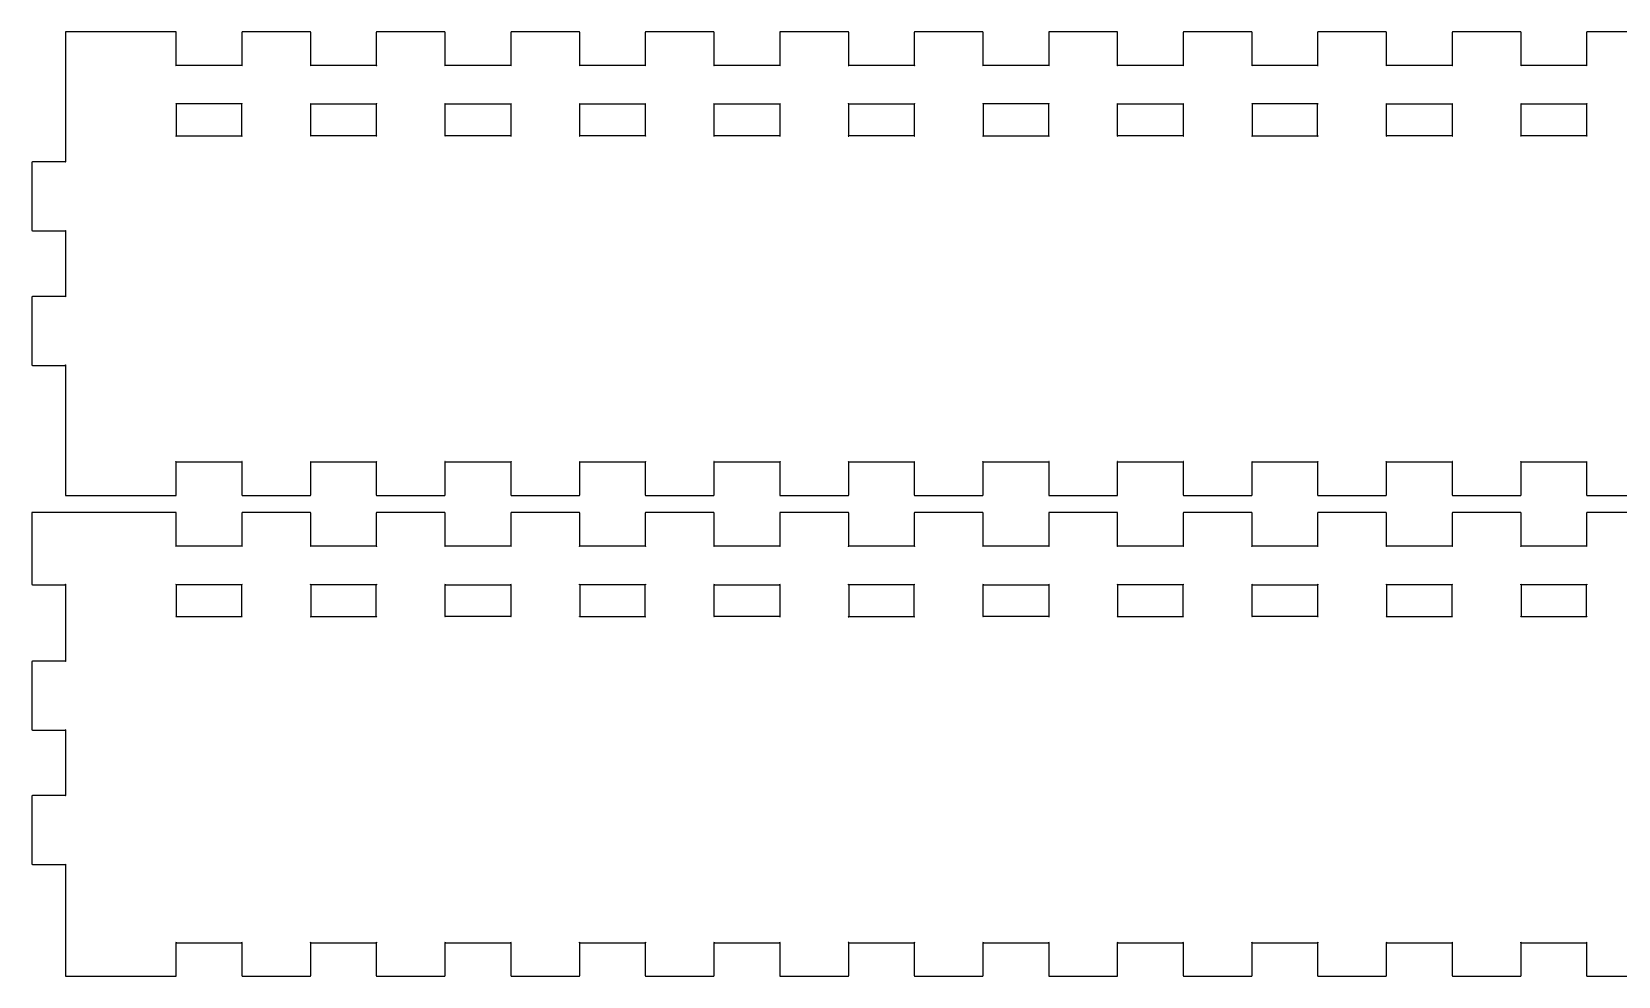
# Model space of a CAD drawing. Header units: millimetres. Extents: x 101 to 473, y 3675 to 4072.
# Drawn here: x 100.7 to 289.5, y 3674.8 to 3787.2 of the extents above; entities that cross this region are included whole.
import ezdxf

# ---------------------------------------------------------------- set-up
doc = ezdxf.new("R2010")
doc.units = ezdxf.units.MM
doc.layers.get('0').update_dxf_attribs({"linetype": 'CONTINUOUS'})

msp = doc.modelspace()

# ---------------------------------------------------------------- linework, layer by layer
for points in [[(293.8363, 3787.209), (285.8353, 3787.209), (285.8173, 3787.209), (285.7653, 3787.18), (285.7363, 3787.127), (285.7363, 3787.109), (285.7363, 3783.209), (285.7363, 3783.199), (285.7493, 3783.167), (285.7733, 3783.172), (285.7773, 3783.195), (285.7453, 3783.209), (285.7363, 3783.209), (277.9353, 3783.209), (277.9233, 3783.209), (277.8923, 3783.195), (277.8973, 3783.172), (277.9203, 3783.167), (277.9353, 3783.199), (277.9353, 3783.209), (277.9353, 3787.109), (277.9353, 3787.127), (277.9063, 3787.18), (277.8523, 3787.209), (277.8353, 3787.209), (269.8353, 3787.209), (269.8173, 3787.209), (269.7643, 3787.18), (269.7353, 3787.127), (269.7353, 3787.109), (269.7353, 3783.209), (269.7453, 3783.209), (269.7773, 3783.195), (269.7733, 3783.172), (269.7493, 3783.167), (269.7353, 3783.199), (269.7353, 3783.209), (261.9343, 3783.209), (261.9233, 3783.209), (261.8913, 3783.195), (261.8973, 3783.172), (261.9193, 3783.167), (261.9343, 3783.199), (261.9343, 3783.209), (261.9343, 3787.109), (261.9343, 3787.127), (261.9053, 3787.18), (261.8523, 3787.209), (261.8353, 3787.209), (253.8353, 3787.209), (253.8173, 3787.209), (253.7643, 3787.18), (253.7353, 3787.127), (253.7353, 3787.109), (253.7353, 3783.209), (245.9353, 3783.209), (245.9243, 3783.209), (245.8923, 3783.195), (245.8973, 3783.172), (245.9203, 3783.167), (245.9353, 3783.199), (245.9353, 3783.209), (245.9353, 3787.109), (245.9353, 3787.127), (245.9053, 3787.18), (245.8513, 3787.209), (245.8343, 3787.209), (237.8353, 3787.209), (237.8173, 3787.209), (237.7633, 3787.18), (237.7343, 3787.127), (237.7343, 3787.109), (237.7343, 3783.209), (229.9353, 3783.209), (229.9353, 3783.199), (229.9203, 3783.167), (229.8983, 3783.172), (229.8923, 3783.195), (229.9243, 3783.209), (229.9353, 3783.209), (229.9353, 3787.109), (229.9353, 3787.127), (229.9063, 3787.18), (229.8523, 3787.209), (229.8363, 3787.209), (221.8353, 3787.209), (221.8173, 3787.209), (221.7643, 3787.18), (221.7353, 3787.127), (221.7353, 3787.109), (221.7353, 3783.209), (221.7353, 3783.199), (221.7493, 3783.167), (221.7733, 3783.172), (221.7773, 3783.195), (221.7453, 3783.209), (221.7353, 3783.209), (213.9353, 3783.209), (213.9233, 3783.209), (213.8913, 3783.195), (213.8973, 3783.172), (213.9193, 3783.167), (213.9353, 3783.199), (213.9353, 3783.209), (213.9353, 3787.109), (213.9353, 3787.127), (213.9063, 3787.18), (213.8523, 3787.209), (213.8353, 3787.209), (205.8363, 3787.209), (205.8183, 3787.209), (205.7643, 3787.18), (205.7353, 3787.127), (205.7353, 3787.109), (205.7353, 3783.209), (205.7453, 3783.209), (205.7773, 3783.195), (205.7723, 3783.172), (205.7493, 3783.167), (205.7353, 3783.199), (205.7353, 3783.209), (197.9353, 3783.209), (197.9243, 3783.209), (197.8933, 3783.195), (197.8973, 3783.172), (197.9203, 3783.167), (197.9353, 3783.199), (197.9353, 3783.209), (197.9353, 3787.109), (197.9353, 3787.127), (197.9053, 3787.18), (197.8513, 3787.209), (197.8353, 3787.209), (189.8355, 3787.209), (189.8175, 3787.209), (189.7639, 3787.18), (189.735, 3787.127), (189.735, 3787.109), (189.735, 3783.209), (181.9354, 3783.209), (181.9354, 3783.199), (181.9202, 3783.167), (181.8966, 3783.172), (181.8924, 3783.195), (181.9241, 3783.209), (181.9354, 3783.209), (181.9354, 3787.109), (181.9354, 3787.127), (181.9051, 3787.18), (181.8511, 3787.209), (181.8345, 3787.209), (173.8353, 3787.209), (173.8173, 3787.209), (173.7647, 3787.18), (173.7358, 3787.127), (173.7358, 3787.109), (173.7358, 3783.209), (165.9348, 3783.209), (165.9348, 3787.109), (165.9348, 3787.127), (165.9059, 3787.18), (165.8523, 3787.209), (165.8357, 3787.209), (157.8347, 3787.209), (157.8167, 3787.209), (157.7645, 3787.18), (157.7356, 3787.127), (157.7356, 3787.109), (157.7356, 3783.209), (157.7356, 3783.199), (157.7493, 3783.167), (157.7726, 3783.172), (157.7768, 3783.195), (157.7451, 3783.209), (157.7356, 3783.209), (149.936, 3783.209), (149.936, 3787.109), (149.936, 3787.127), (149.9057, 3787.18), (149.8517, 3787.209), (149.8351, 3787.209), (141.8359, 3787.209), (141.8179, 3787.209), (141.7639, 3787.18), (141.735, 3787.127), (141.735, 3787.109), (141.735, 3783.209), (141.7448, 3783.209), (141.7766, 3783.195), (141.7724, 3783.172), (141.7487, 3783.167), (141.735, 3783.199), (141.735, 3783.209), (133.9354, 3783.209), (133.9354, 3787.109), (133.9354, 3787.127), (133.9051, 3787.18), (133.8514, 3787.209), (133.8349, 3787.209), (125.8353, 3787.209), (125.8174, 3787.209), (125.765, 3787.18), (125.7361, 3787.127), (125.7361, 3787.109), (125.7361, 3783.209), (117.935, 3783.209), (117.935, 3787.109), (117.935, 3787.127), (117.9061, 3787.18), (117.8523, 3787.209), (117.8358, 3787.209), (104.8354, 3787.209), (104.8175, 3787.209), (104.7637, 3787.18), (104.7348, 3787.127), (104.7348, 3787.109), (104.7348, 3783.109), (104.7348, 3771.709), (104.7444, 3771.709), (104.7761, 3771.695), (104.772, 3771.672), (104.7486, 3771.668), (104.7348, 3771.699), (104.7348, 3771.709), (100.8349, 3771.709), (100.817, 3771.709), (100.7647, 3771.68), (100.7357, 3771.626), (100.7357, 3771.608), (100.7357, 3763.609), (100.7357, 3763.5924), (100.7647, 3763.5384), (100.817, 3763.5095), (100.8349, 3763.5095), (104.7348, 3763.5095), (104.7348, 3763.5208), (104.7486, 3763.5522), (104.772, 3763.5469), (104.7761, 3763.5247), (104.7444, 3763.5095), (104.7348, 3763.5095), (104.7348, 3755.7085), (104.7348, 3755.699), (104.7486, 3755.6673), (104.772, 3755.6715), (104.7761, 3755.6948), (104.7444, 3755.7085), (104.7348, 3755.7085), (100.8349, 3755.7085), (100.817, 3755.7085), (100.7647, 3755.6796), (100.7357, 3755.6274), (100.7357, 3755.6094), (100.7357, 3747.6084), (100.7357, 3747.5918), (100.7647, 3747.5382), (100.817, 3747.5093), (100.8349, 3747.5093), (104.7348, 3747.5093), (104.7444, 3747.5093), (104.7761, 3747.5245), (104.772, 3747.5463), (104.7486, 3747.552), (104.7348, 3747.5202), (104.7348, 3747.5093), (104.7348, 3736.1086), (104.7348, 3732.1095), (104.7348, 3732.0932), (104.7637, 3732.0393), (104.8175, 3732.0089), (104.8354, 3732.0089), (117.8358, 3732.0089), (117.8523, 3732.0089), (117.9061, 3732.0393), (117.935, 3732.0932), (117.935, 3732.1095), (117.935, 3736.0094), (117.924, 3736.0094), (117.8923, 3736.0246), (117.8978, 3736.0468), (117.9199, 3736.0521), (117.935, 3736.0204), (117.935, 3736.0094), (125.7361, 3736.0094), (125.7361, 3732.1095), (125.7361, 3732.0932), (125.765, 3732.0393), (125.8174, 3732.0089), (125.8353, 3732.0089), (133.8349, 3732.0089), (133.8514, 3732.0089), (133.9051, 3732.0393), (133.9354, 3732.0932), (133.9354, 3732.1095), (133.9354, 3736.0094), (141.735, 3736.0094), (141.735, 3732.1095), (141.735, 3732.0932), (141.7639, 3732.0393), (141.8179, 3732.0089), (141.8359, 3732.0089), (149.8351, 3732.0089), (149.8517, 3732.0089), (149.9057, 3732.0393), (149.936, 3732.0932), (149.936, 3732.1095), (149.936, 3736.0094), (157.7356, 3736.0094), (157.7356, 3736.0204), (157.7493, 3736.0521), (157.7726, 3736.0468), (157.7768, 3736.0246), (157.7451, 3736.0094), (157.7356, 3736.0094), (157.7356, 3732.1095), (157.7356, 3732.0932), (157.7645, 3732.0393), (157.8167, 3732.0089), (157.8347, 3732.0089), (165.8357, 3732.0089), (165.8523, 3732.0089), (165.9059, 3732.0393), (165.9348, 3732.0932), (165.9348, 3732.1095), (165.9348, 3736.0094), (165.9348, 3736.0204), (165.9197, 3736.0521), (165.8978, 3736.0468), (165.8921, 3736.0246), (165.9239, 3736.0094), (165.9348, 3736.0094), (173.7358, 3736.0094), (173.7358, 3736.0204), (173.7496, 3736.0521), (173.7732, 3736.0468), (173.7774, 3736.0246), (173.7457, 3736.0094), (173.7358, 3736.0094), (173.7358, 3732.1095), (173.7358, 3732.0932), (173.7647, 3732.0393), (173.8173, 3732.0089), (173.8353, 3732.0089), (181.8345, 3732.0089), (181.8511, 3732.0089), (181.9051, 3732.0393), (181.9354, 3732.0932), (181.9354, 3732.1095), (181.9354, 3736.0094), (189.735, 3736.0094), (189.735, 3736.0204), (189.7487, 3736.0521), (189.772, 3736.0468), (189.7763, 3736.0246), (189.7445, 3736.0094), (189.735, 3736.0094), (189.735, 3732.1095), (189.735, 3732.0932), (189.7639, 3732.0393), (189.8175, 3732.0089), (189.8355, 3732.0089), (197.8353, 3732.0089), (197.8513, 3732.0089), (197.9053, 3732.0393), (197.9353, 3732.0932), (197.9353, 3732.1095), (197.9353, 3736.0094), (197.9353, 3736.0204), (197.9203, 3736.0521), (197.8973, 3736.0468), (197.8933, 3736.0246), (197.9243, 3736.0094), (197.9353, 3736.0094), (205.7353, 3736.0094), (205.7353, 3732.1095), (205.7353, 3732.0932), (205.7643, 3732.0393), (205.8183, 3732.0089), (205.8363, 3732.0089), (213.8353, 3732.0089), (213.8523, 3732.0089), (213.9063, 3732.0393), (213.9353, 3732.0932), (213.9353, 3732.1095), (213.9353, 3736.0094), (213.9233, 3736.0094), (213.8913, 3736.0246), (213.8973, 3736.0468), (213.9193, 3736.0521), (213.9353, 3736.0204), (213.9353, 3736.0094), (221.7353, 3736.0094), (221.7353, 3732.1095), (221.7353, 3732.0932), (221.7643, 3732.0393), (221.8173, 3732.0089), (221.8353, 3732.0089), (229.8363, 3732.0089), (229.8523, 3732.0089), (229.9063, 3732.0393), (229.9353, 3732.0932), (229.9353, 3732.1095), (229.9353, 3736.0094), (237.7343, 3736.0094), (237.7343, 3732.1095), (237.7343, 3732.0932), (237.7633, 3732.0393), (237.8173, 3732.0089), (237.8353, 3732.0089), (245.8343, 3732.0089), (245.8513, 3732.0089), (245.9053, 3732.0393), (245.9353, 3732.0932), (245.9353, 3732.1095), (245.9353, 3736.0094), (253.7353, 3736.0094), (253.7353, 3736.0204), (253.7493, 3736.0521), (253.7723, 3736.0468), (253.7763, 3736.0246), (253.7443, 3736.0094), (253.7353, 3736.0094), (253.7353, 3732.1095), (253.7353, 3732.0932), (253.7643, 3732.0393), (253.8173, 3732.0089), (253.8353, 3732.0089), (261.8353, 3732.0089), (261.8523, 3732.0089), (261.9053, 3732.0393), (261.9343, 3732.0932), (261.9343, 3732.1095), (261.9343, 3736.0094), (261.9233, 3736.0094), (261.8913, 3736.0246), (261.8973, 3736.0468), (261.9193, 3736.0521), (261.9343, 3736.0204), (261.9343, 3736.0094), (269.7353, 3736.0094), (269.7353, 3732.1095), (269.7353, 3732.0932), (269.7643, 3732.0393), (269.8173, 3732.0089), (269.8353, 3732.0089), (277.8353, 3732.0089), (277.8523, 3732.0089), (277.9063, 3732.0393), (277.9353, 3732.0932), (277.9353, 3732.1095), (277.9353, 3736.0094), (277.9233, 3736.0094), (277.8923, 3736.0246), (277.8973, 3736.0468), (277.9203, 3736.0521), (277.9353, 3736.0204), (277.9353, 3736.0094), (285.7363, 3736.0094), (285.7363, 3732.1095), (285.7363, 3732.0932), (285.7653, 3732.0393), (285.8173, 3732.0089), (285.8353, 3732.0089), (293.8363, 3732.0089)], [(293.8363, 3730.0094), (285.8353, 3730.0094), (285.8173, 3730.0094), (285.7653, 3729.9805), (285.7363, 3729.9268), (285.7363, 3729.9088), (285.7363, 3726.0089), (285.7363, 3725.9994), (285.7493, 3725.9676), (285.7733, 3725.9718), (285.7773, 3725.9951), (285.7453, 3726.0089), (285.7363, 3726.0089), (277.9353, 3726.0089), (277.9353, 3725.9994), (277.9203, 3725.9676), (277.8973, 3725.9718), (277.8923, 3725.9951), (277.9233, 3726.0089), (277.9353, 3726.0089), (277.9353, 3729.9088), (277.9353, 3729.9268), (277.9063, 3729.9805), (277.8523, 3730.0094), (277.8353, 3730.0094), (269.8353, 3730.0094), (269.8173, 3730.0094), (269.7643, 3729.9805), (269.7353, 3729.9268), (269.7353, 3729.9088), (269.7353, 3726.0089), (261.9343, 3726.0089), (261.9343, 3729.9088), (261.9343, 3729.9268), (261.9053, 3729.9805), (261.8523, 3730.0094), (261.8353, 3730.0094), (253.8353, 3730.0094), (253.8173, 3730.0094), (253.7643, 3729.9805), (253.7353, 3729.9268), (253.7353, 3729.9088), (253.7353, 3726.0089), (253.7353, 3725.9994), (253.7493, 3725.9676), (253.7723, 3725.9718), (253.7763, 3725.9951), (253.7443, 3726.0089), (253.7353, 3726.0089), (245.9353, 3726.0089), (245.9353, 3725.9994), (245.9203, 3725.9676), (245.8973, 3725.9718), (245.8923, 3725.9951), (245.9243, 3726.0089), (245.9353, 3726.0089), (245.9353, 3729.9088), (245.9353, 3729.9268), (245.9053, 3729.9805), (245.8513, 3730.0094), (245.8343, 3730.0094), (237.8353, 3730.0094), (237.8173, 3730.0094), (237.7633, 3729.9805), (237.7343, 3729.9268), (237.7343, 3729.9088), (237.7343, 3726.0089), (237.7443, 3726.0089), (237.7763, 3725.9951), (237.7723, 3725.9718), (237.7483, 3725.9676), (237.7343, 3725.9994), (237.7343, 3726.0089), (229.9353, 3726.0089), (229.9353, 3725.9994), (229.9203, 3725.9676), (229.8983, 3725.9718), (229.8923, 3725.9951), (229.9243, 3726.0089), (229.9353, 3726.0089), (229.9353, 3729.9088), (229.9353, 3729.9268), (229.9063, 3729.9805), (229.8523, 3730.0094), (229.8363, 3730.0094), (221.8353, 3730.0094), (221.8173, 3730.0094), (221.7643, 3729.9805), (221.7353, 3729.9268), (221.7353, 3729.9088), (221.7353, 3726.0089), (213.9353, 3726.0089), (213.9233, 3726.0089), (213.8913, 3725.9951), (213.8973, 3725.9718), (213.9193, 3725.9676), (213.9353, 3725.9994), (213.9353, 3726.0089), (213.9353, 3729.9088), (213.9353, 3729.9268), (213.9063, 3729.9805), (213.8523, 3730.0094), (213.8353, 3730.0094), (205.8363, 3730.0094), (205.8183, 3730.0094), (205.7643, 3729.9805), (205.7353, 3729.9268), (205.7353, 3729.9088), (205.7353, 3726.0089), (205.7453, 3726.0089), (205.7773, 3725.9951), (205.7723, 3725.9718), (205.7493, 3725.9676), (205.7353, 3725.9994), (205.7353, 3726.0089), (197.9353, 3726.0089), (197.9353, 3729.9088), (197.9353, 3729.9268), (197.9053, 3729.9805), (197.8513, 3730.0094), (197.8353, 3730.0094), (189.8355, 3730.0094), (189.8175, 3730.0094), (189.7639, 3729.9805), (189.735, 3729.9268), (189.735, 3729.9088), (189.735, 3726.0089), (189.7445, 3726.0089), (189.7763, 3725.9951), (189.772, 3725.9718), (189.7487, 3725.9676), (189.735, 3725.9994), (189.735, 3726.0089), (181.9354, 3726.0089), (181.9354, 3729.9088), (181.9354, 3729.9268), (181.9051, 3729.9805), (181.8511, 3730.0094), (181.8345, 3730.0094), (173.8353, 3730.0094), (173.8173, 3730.0094), (173.7647, 3729.9805), (173.7358, 3729.9268), (173.7358, 3729.9088), (173.7358, 3726.0089), (173.7457, 3726.0089), (173.7774, 3725.9951), (173.7732, 3725.9718), (173.7496, 3725.9676), (173.7358, 3725.9994), (173.7358, 3726.0089), (165.9348, 3726.0089), (165.9348, 3729.9088), (165.9348, 3729.9268), (165.9059, 3729.9805), (165.8523, 3730.0094), (165.8357, 3730.0094), (157.8347, 3730.0094), (157.8167, 3730.0094), (157.7645, 3729.9805), (157.7356, 3729.9268), (157.7356, 3729.9088), (157.7356, 3726.0089), (157.7356, 3725.9994), (157.7493, 3725.9676), (157.7726, 3725.9718), (157.7768, 3725.9951), (157.7451, 3726.0089), (157.7356, 3726.0089), (149.936, 3726.0089), (149.936, 3725.9994), (149.9208, 3725.9676), (149.8972, 3725.9718), (149.893, 3725.9951), (149.9247, 3726.0089), (149.936, 3726.0089), (149.936, 3729.9088), (149.936, 3729.9268), (149.9057, 3729.9805), (149.8517, 3730.0094), (149.8351, 3730.0094), (141.8359, 3730.0094), (141.8179, 3730.0094), (141.7639, 3729.9805), (141.735, 3729.9268), (141.735, 3729.9088), (141.735, 3726.0089), (141.7448, 3726.0089), (141.7766, 3725.9951), (141.7724, 3725.9718), (141.7487, 3725.9676), (141.735, 3725.9994), (141.735, 3726.0089), (133.9354, 3726.0089), (133.9245, 3726.0089), (133.8927, 3725.9951), (133.897, 3725.9718), (133.9202, 3725.9676), (133.9354, 3725.9994), (133.9354, 3726.0089), (133.9354, 3729.9088), (133.9354, 3729.9268), (133.9051, 3729.9805), (133.8514, 3730.0094), (133.8349, 3730.0094), (125.8353, 3730.0094), (125.8174, 3730.0094), (125.765, 3729.9805), (125.7361, 3729.9268), (125.7361, 3729.9088), (125.7361, 3726.0089), (125.7361, 3725.9994), (125.7499, 3725.9676), (125.7733, 3725.9718), (125.7774, 3725.9951), (125.7457, 3726.0089), (125.7361, 3726.0089), (117.935, 3726.0089), (117.924, 3726.0089), (117.8923, 3725.9951), (117.8978, 3725.9718), (117.9199, 3725.9676), (117.935, 3725.9994), (117.935, 3726.0089), (117.935, 3729.9088), (117.935, 3729.9268), (117.9061, 3729.9805), (117.8523, 3730.0094), (117.8358, 3730.0094), (104.8354, 3730.0094), (100.8349, 3730.0094), (100.817, 3730.0094), (100.7647, 3729.9805), (100.7357, 3729.9268), (100.7357, 3729.9088), (100.7357, 3725.9084), (100.7357, 3721.5085), (100.7357, 3721.4919), (100.7647, 3721.4379), (100.817, 3721.409), (100.8349, 3721.409), (104.7348, 3721.409), (104.7444, 3721.409), (104.7761, 3721.4242), (104.772, 3721.4464), (104.7486, 3721.4521), (104.7348, 3721.4203), (104.7348, 3721.409), (104.7348, 3712.3088), (104.7444, 3712.3088), (104.7761, 3712.2947), (104.772, 3712.2714), (104.7486, 3712.2671), (104.7348, 3712.2989), (104.7348, 3712.3088), (100.8349, 3712.3088), (100.817, 3712.3088), (100.7647, 3712.2798), (100.7357, 3712.2273), (100.7357, 3712.2093), (100.7357, 3704.2086), (100.7357, 3704.1921), (100.7647, 3704.1381), (100.817, 3704.1092), (100.8349, 3704.1092), (104.7348, 3704.1092), (104.7444, 3704.1092), (104.7761, 3704.1243), (104.772, 3704.1465), (104.7486, 3704.1518), (104.7348, 3704.1204), (104.7348, 3704.1092), (104.7348, 3696.3082), (104.7444, 3696.3082), (104.7761, 3696.2944), (104.772, 3696.271), (104.7486, 3696.2669), (104.7348, 3696.2985), (104.7348, 3696.3082), (100.8349, 3696.3082), (100.817, 3696.3082), (100.7647, 3696.2792), (100.7357, 3696.2269), (100.7357, 3696.209), (100.7357, 3688.2095), (100.7357, 3688.1929), (100.7647, 3688.1392), (100.817, 3688.1089), (100.8349, 3688.1089), (104.7348, 3688.1089), (104.7444, 3688.1089), (104.7761, 3688.124), (104.772, 3688.1475), (104.7486, 3688.1516), (104.7348, 3688.1199), (104.7348, 3688.1089), (104.7348, 3678.9091), (104.7348, 3674.9086), (104.7348, 3674.8921), (104.7637, 3674.8384), (104.8175, 3674.8094), (104.8354, 3674.8094), (117.8358, 3674.8094), (117.8523, 3674.8094), (117.9061, 3674.8384), (117.935, 3674.8921), (117.935, 3674.9086), (117.935, 3678.8085), (117.924, 3678.8085), (117.8923, 3678.8237), (117.8978, 3678.8471), (117.9199, 3678.8512), (117.935, 3678.8195), (117.935, 3678.8085), (125.7361, 3678.8085), (125.7361, 3678.8195), (125.7499, 3678.8512), (125.7733, 3678.8471), (125.7774, 3678.8237), (125.7457, 3678.8085), (125.7361, 3678.8085), (125.7361, 3674.9086), (125.7361, 3674.8921), (125.765, 3674.8384), (125.8174, 3674.8094), (125.8353, 3674.8094), (133.8349, 3674.8094), (133.8514, 3674.8094), (133.9051, 3674.8384), (133.9354, 3674.8921), (133.9354, 3674.9086), (133.9354, 3678.8085), (141.735, 3678.8085), (141.735, 3678.8195), (141.7487, 3678.8512), (141.7724, 3678.8471), (141.7766, 3678.8237), (141.7448, 3678.8085), (141.735, 3678.8085), (141.735, 3674.9086), (141.735, 3674.8921), (141.7639, 3674.8384), (141.8179, 3674.8094), (141.8359, 3674.8094), (149.8351, 3674.8094), (149.8517, 3674.8094), (149.9057, 3674.8384), (149.936, 3674.8921), (149.936, 3674.9086), (149.936, 3678.8085), (157.7356, 3678.8085), (157.7356, 3674.9086), (157.7356, 3674.8921), (157.7645, 3674.8384), (157.8167, 3674.8094), (157.8347, 3674.8094), (165.8357, 3674.8094), (165.8523, 3674.8094), (165.9059, 3674.8384), (165.9348, 3674.8921), (165.9348, 3674.9086), (165.9348, 3678.8085), (165.9239, 3678.8085), (165.8921, 3678.8237), (165.8978, 3678.8471), (165.9197, 3678.8512), (165.9348, 3678.8195), (165.9348, 3678.8085), (173.7358, 3678.8085), (173.7358, 3678.8195), (173.7496, 3678.8512), (173.7732, 3678.8471), (173.7774, 3678.8237), (173.7457, 3678.8085), (173.7358, 3678.8085), (173.7358, 3674.9086), (173.7358, 3674.8921), (173.7647, 3674.8384), (173.8173, 3674.8094), (173.8353, 3674.8094), (181.8345, 3674.8094), (181.8511, 3674.8094), (181.9051, 3674.8384), (181.9354, 3674.8921), (181.9354, 3674.9086), (181.9354, 3678.8085), (189.735, 3678.8085), (189.735, 3674.9086), (189.735, 3674.8921), (189.7639, 3674.8384), (189.8175, 3674.8094), (189.8355, 3674.8094), (197.8353, 3674.8094), (197.8513, 3674.8094), (197.9053, 3674.8384), (197.9353, 3674.8921), (197.9353, 3674.9086), (197.9353, 3678.8085), (197.9353, 3678.8195), (197.9203, 3678.8512), (197.8973, 3678.8471), (197.8933, 3678.8237), (197.9243, 3678.8085), (197.9353, 3678.8085), (205.7353, 3678.8085), (205.7353, 3674.9086), (205.7353, 3674.8921), (205.7643, 3674.8384), (205.8183, 3674.8094), (205.8363, 3674.8094), (213.8353, 3674.8094), (213.8523, 3674.8094), (213.9063, 3674.8384), (213.9353, 3674.8921), (213.9353, 3674.9086), (213.9353, 3678.8085), (213.9233, 3678.8085), (213.8913, 3678.8237), (213.8973, 3678.8471), (213.9193, 3678.8512), (213.9353, 3678.8195), (213.9353, 3678.8085), (221.7353, 3678.8085), (221.7353, 3674.9086), (221.7353, 3674.8921), (221.7643, 3674.8384), (221.8173, 3674.8094), (221.8353, 3674.8094), (229.8363, 3674.8094), (229.8523, 3674.8094), (229.9063, 3674.8384), (229.9353, 3674.8921), (229.9353, 3674.9086), (229.9353, 3678.8085), (237.7343, 3678.8085), (237.7343, 3674.9086), (237.7343, 3674.8921), (237.7633, 3674.8384), (237.8173, 3674.8094), (237.8353, 3674.8094), (245.8343, 3674.8094), (245.8513, 3674.8094), (245.9053, 3674.8384), (245.9353, 3674.8921), (245.9353, 3674.9086), (245.9353, 3678.8085), (245.9243, 3678.8085), (245.8923, 3678.8237), (245.8973, 3678.8471), (245.9203, 3678.8512), (245.9353, 3678.8195), (245.9353, 3678.8085), (253.7353, 3678.8085), (253.7353, 3674.9086), (253.7353, 3674.8921), (253.7643, 3674.8384), (253.8173, 3674.8094), (253.8353, 3674.8094), (261.8353, 3674.8094), (261.8523, 3674.8094), (261.9053, 3674.8384), (261.9343, 3674.8921), (261.9343, 3674.9086), (261.9343, 3678.8085), (261.9233, 3678.8085), (261.8913, 3678.8237), (261.8973, 3678.8471), (261.9193, 3678.8512), (261.9343, 3678.8195), (261.9343, 3678.8085), (269.7353, 3678.8085), (269.7453, 3678.8085), (269.7773, 3678.8237), (269.7733, 3678.8471), (269.7493, 3678.8512), (269.7353, 3678.8195), (269.7353, 3678.8085), (269.7353, 3674.9086), (269.7353, 3674.8921), (269.7643, 3674.8384), (269.8173, 3674.8094), (269.8353, 3674.8094), (277.8353, 3674.8094), (277.8523, 3674.8094), (277.9063, 3674.8384), (277.9353, 3674.8921), (277.9353, 3674.9086), (277.9353, 3678.8085), (285.7363, 3678.8085), (285.7453, 3678.8085), (285.7773, 3678.8237), (285.7733, 3678.8471), (285.7493, 3678.8512), (285.7363, 3678.8195), (285.7363, 3678.8085), (285.7363, 3674.9086), (285.7363, 3674.8921), (285.7653, 3674.8384), (285.8173, 3674.8094), (285.8353, 3674.8094), (293.8363, 3674.8094)]]:
    msp.add_lwpolyline(points)
for points in [[(117.935, 3783.209), (117.924, 3783.209), (117.8923, 3783.195), (117.8978, 3783.172), (117.9199, 3783.167), (117.935, 3783.199)], [(125.7774, 3783.195), (125.7457, 3783.209), (125.7361, 3783.209), (125.7361, 3783.199), (125.7499, 3783.167), (125.7733, 3783.172)], [(133.9245, 3783.209), (133.8927, 3783.195), (133.897, 3783.172), (133.9202, 3783.167), (133.9354, 3783.199), (133.9354, 3783.209)], [(149.936, 3783.199), (149.936, 3783.209), (149.9247, 3783.209), (149.893, 3783.195), (149.8972, 3783.172), (149.9208, 3783.167)], [(165.9348, 3783.199), (165.9348, 3783.209), (165.9239, 3783.209), (165.8921, 3783.195), (165.8978, 3783.172), (165.9197, 3783.167)], [(173.7457, 3783.209), (173.7358, 3783.209), (173.7358, 3783.199), (173.7496, 3783.167), (173.7732, 3783.172), (173.7774, 3783.195)], [(189.7763, 3783.195), (189.7445, 3783.209), (189.735, 3783.209), (189.735, 3783.199), (189.7487, 3783.167), (189.772, 3783.172)], [(237.7343, 3783.209), (237.7343, 3783.199), (237.7483, 3783.167), (237.7723, 3783.172), (237.7763, 3783.195), (237.7443, 3783.209)], [(253.7723, 3783.172), (253.7763, 3783.195), (253.7443, 3783.209), (253.7353, 3783.209), (253.7353, 3783.199), (253.7493, 3783.167)], [(117.8978, 3774.772), (117.9199, 3774.768), (117.935, 3774.8), (117.935, 3774.81), (125.7361, 3774.81), (125.7361, 3774.8), (125.7499, 3774.768), (125.7733, 3774.772), (125.7774, 3774.796), (125.7457, 3774.81), (125.7361, 3774.81), (125.7361, 3778.609), (121.8349, 3778.609), (117.935, 3778.609), (117.924, 3778.609), (117.8923, 3778.624), (117.8978, 3778.647), (117.9199, 3778.651), (117.935, 3778.62), (117.935, 3778.609), (117.935, 3774.81), (117.924, 3774.81), (117.8923, 3774.796)], [(125.7499, 3778.651), (125.7361, 3778.62), (125.7361, 3778.609), (125.7457, 3778.609), (125.7774, 3778.624), (125.7733, 3778.647)], [(137.8354, 3778.609), (141.735, 3778.609), (141.735, 3778.62), (141.7487, 3778.651), (141.7724, 3778.647), (141.7766, 3778.624), (141.7448, 3778.609), (141.735, 3778.609), (141.735, 3774.81), (141.7448, 3774.81), (141.7766, 3774.796), (141.7724, 3774.772), (141.7487, 3774.768), (141.735, 3774.8), (141.735, 3774.81), (133.9354, 3774.81), (133.9354, 3774.8), (133.9202, 3774.768), (133.897, 3774.772), (133.8927, 3774.796), (133.9245, 3774.81), (133.9354, 3774.81), (133.9354, 3778.609)], [(133.9245, 3778.609), (133.9354, 3778.609), (133.9354, 3778.62), (133.9202, 3778.651), (133.897, 3778.647), (133.8927, 3778.624)], [(157.7493, 3774.768), (157.7726, 3774.772), (157.7768, 3774.796), (157.7451, 3774.81), (157.7356, 3774.81), (149.936, 3774.81), (149.936, 3774.8), (149.9208, 3774.768), (149.8972, 3774.772), (149.893, 3774.796), (149.9247, 3774.81), (149.936, 3774.81), (149.936, 3778.609), (149.9247, 3778.609), (149.893, 3778.624), (149.8972, 3778.647), (149.9208, 3778.651), (149.936, 3778.62), (149.936, 3778.609), (153.8356, 3778.609), (157.7356, 3778.609), (157.7451, 3778.609), (157.7768, 3778.624), (157.7726, 3778.647), (157.7493, 3778.651), (157.7356, 3778.62), (157.7356, 3778.609), (157.7356, 3774.81), (157.7356, 3774.8)], [(165.9348, 3778.609), (165.9348, 3778.62), (165.9197, 3778.651), (165.8978, 3778.647), (165.8921, 3778.624), (165.9239, 3778.609)], [(173.7496, 3778.651), (173.7358, 3778.62), (173.7358, 3778.609), (173.7358, 3774.81), (173.7457, 3774.81), (173.7774, 3774.796), (173.7732, 3774.772), (173.7496, 3774.768), (173.7358, 3774.8), (173.7358, 3774.81), (165.9348, 3774.81), (165.9348, 3778.609), (169.8348, 3778.609), (173.7358, 3778.609), (173.7457, 3778.609), (173.7774, 3778.624), (173.7732, 3778.647)], [(181.9354, 3778.609), (181.9354, 3778.62), (181.9202, 3778.651), (181.8966, 3778.647), (181.8924, 3778.624), (181.9241, 3778.609)], [(185.835, 3778.609), (189.735, 3778.609), (189.735, 3774.81), (181.9354, 3774.81), (181.9354, 3778.609)], [(189.772, 3778.647), (189.7487, 3778.651), (189.735, 3778.62), (189.735, 3778.609), (189.7445, 3778.609), (189.7763, 3778.624)], [(205.7773, 3774.796), (205.7453, 3774.81), (205.7353, 3774.81), (197.9353, 3774.81), (197.9243, 3774.81), (197.8933, 3774.796), (197.8973, 3774.772), (197.9203, 3774.768), (197.9353, 3774.8), (197.9353, 3774.81), (197.9353, 3778.609), (197.9243, 3778.609), (197.8933, 3778.624), (197.8973, 3778.647), (197.9203, 3778.651), (197.9353, 3778.62), (197.9353, 3778.609), (201.8353, 3778.609), (205.7353, 3778.609), (205.7353, 3778.62), (205.7493, 3778.651), (205.7723, 3778.647), (205.7773, 3778.624), (205.7453, 3778.609), (205.7353, 3778.609), (205.7353, 3774.81), (205.7353, 3774.8), (205.7493, 3774.768), (205.7723, 3774.772)], [(213.9233, 3778.609), (213.9353, 3778.609), (213.9353, 3778.62), (213.9193, 3778.651), (213.8973, 3778.647), (213.8913, 3778.624)], [(221.7493, 3778.651), (221.7353, 3778.62), (221.7353, 3778.609), (217.8343, 3778.609), (213.9353, 3778.609), (213.9353, 3774.81), (221.7353, 3774.81), (221.7353, 3774.8), (221.7493, 3774.768), (221.7733, 3774.772), (221.7773, 3774.796), (221.7453, 3774.81), (221.7353, 3774.81), (221.7353, 3778.609), (221.7453, 3778.609), (221.7773, 3778.624), (221.7733, 3778.647)], [(229.9353, 3778.62), (229.9203, 3778.651), (229.8983, 3778.647), (229.8923, 3778.624), (229.9243, 3778.609), (229.9353, 3778.609)], [(229.9353, 3774.8), (229.9353, 3774.81), (229.9353, 3778.609), (233.8353, 3778.609), (237.7343, 3778.609), (237.7343, 3774.81), (237.7343, 3774.8), (237.7483, 3774.768), (237.7723, 3774.772), (237.7763, 3774.796), (237.7443, 3774.81), (237.7343, 3774.81), (229.9353, 3774.81), (229.9243, 3774.81), (229.8923, 3774.796), (229.8983, 3774.772), (229.9203, 3774.768)], [(237.7443, 3778.609), (237.7763, 3778.624), (237.7723, 3778.647), (237.7483, 3778.651), (237.7343, 3778.62), (237.7343, 3778.609)], [(245.9243, 3778.609), (245.9353, 3778.609), (245.9353, 3778.62), (245.9203, 3778.651), (245.8973, 3778.647), (245.8923, 3778.624)], [(253.7353, 3778.62), (253.7353, 3778.609), (249.8353, 3778.609), (245.9353, 3778.609), (245.9353, 3774.81), (253.7353, 3774.81), (253.7353, 3774.8), (253.7493, 3774.768), (253.7723, 3774.772), (253.7763, 3774.796), (253.7443, 3774.81), (253.7353, 3774.81), (253.7353, 3778.609), (253.7443, 3778.609), (253.7763, 3778.624), (253.7723, 3778.647), (253.7493, 3778.651)], [(261.9343, 3778.62), (261.9193, 3778.651), (261.8973, 3778.647), (261.8913, 3778.624), (261.9233, 3778.609), (261.9343, 3778.609)], [(261.9343, 3774.8), (261.9343, 3774.81), (261.9343, 3778.609), (265.8363, 3778.609), (269.7353, 3778.609), (269.7353, 3774.81), (269.7353, 3774.8), (269.7493, 3774.768), (269.7733, 3774.772), (269.7773, 3774.796), (269.7453, 3774.81), (269.7353, 3774.81), (261.9343, 3774.81), (261.9233, 3774.81), (261.8913, 3774.796), (261.8973, 3774.772), (261.9193, 3774.768)], [(269.7453, 3778.609), (269.7773, 3778.624), (269.7733, 3778.647), (269.7493, 3778.651), (269.7353, 3778.62), (269.7353, 3778.609)], [(281.8343, 3778.609), (285.7363, 3778.609), (285.7363, 3778.62), (285.7493, 3778.651), (285.7733, 3778.647), (285.7773, 3778.624), (285.7453, 3778.609), (285.7363, 3778.609), (285.7363, 3774.81), (285.7453, 3774.81), (285.7773, 3774.796), (285.7733, 3774.772), (285.7493, 3774.768), (285.7363, 3774.8), (285.7363, 3774.81), (277.9353, 3774.81), (277.9353, 3774.8), (277.9203, 3774.768), (277.8973, 3774.772), (277.8923, 3774.796), (277.9233, 3774.81), (277.9353, 3774.81), (277.9353, 3778.609)], [(277.9233, 3778.609), (277.9353, 3778.609), (277.9353, 3778.62), (277.9203, 3778.651), (277.8973, 3778.647), (277.8923, 3778.624)], [(165.8978, 3774.772), (165.9197, 3774.768), (165.9348, 3774.8), (165.9348, 3774.81), (165.9239, 3774.81), (165.8921, 3774.796)], [(181.8924, 3774.796), (181.8966, 3774.772), (181.9202, 3774.768), (181.9354, 3774.8), (181.9354, 3774.81), (181.9241, 3774.81)], [(189.735, 3774.8), (189.7487, 3774.768), (189.772, 3774.772), (189.7763, 3774.796), (189.7445, 3774.81), (189.735, 3774.81)], [(213.9233, 3774.81), (213.8913, 3774.796), (213.8973, 3774.772), (213.9193, 3774.768), (213.9353, 3774.8), (213.9353, 3774.81)], [(245.9353, 3774.8), (245.9353, 3774.81), (245.9243, 3774.81), (245.8923, 3774.796), (245.8973, 3774.772), (245.9203, 3774.768)], [(125.7457, 3736.0094), (125.7774, 3736.0246), (125.7733, 3736.0468), (125.7499, 3736.0521), (125.7361, 3736.0204), (125.7361, 3736.0094)], [(133.8927, 3736.0246), (133.9245, 3736.0094), (133.9354, 3736.0094), (133.9354, 3736.0204), (133.9202, 3736.0521), (133.897, 3736.0468)], [(141.735, 3736.0094), (141.7448, 3736.0094), (141.7766, 3736.0246), (141.7724, 3736.0468), (141.7487, 3736.0521), (141.735, 3736.0204)], [(149.9208, 3736.0521), (149.8972, 3736.0468), (149.893, 3736.0246), (149.9247, 3736.0094), (149.936, 3736.0094), (149.936, 3736.0204)], [(181.9241, 3736.0094), (181.9354, 3736.0094), (181.9354, 3736.0204), (181.9202, 3736.0521), (181.8966, 3736.0468), (181.8924, 3736.0246)], [(205.7353, 3736.0094), (205.7453, 3736.0094), (205.7773, 3736.0246), (205.7723, 3736.0468), (205.7493, 3736.0521), (205.7353, 3736.0204)], [(221.7493, 3736.0521), (221.7353, 3736.0204), (221.7353, 3736.0094), (221.7453, 3736.0094), (221.7773, 3736.0246), (221.7733, 3736.0468)], [(229.9353, 3736.0094), (229.9353, 3736.0204), (229.9203, 3736.0521), (229.8983, 3736.0468), (229.8923, 3736.0246), (229.9243, 3736.0094)], [(237.7343, 3736.0094), (237.7443, 3736.0094), (237.7763, 3736.0246), (237.7723, 3736.0468), (237.7483, 3736.0521), (237.7343, 3736.0204)], [(245.8973, 3736.0468), (245.8923, 3736.0246), (245.9243, 3736.0094), (245.9353, 3736.0094), (245.9353, 3736.0204), (245.9203, 3736.0521)], [(269.7353, 3736.0094), (269.7453, 3736.0094), (269.7773, 3736.0246), (269.7733, 3736.0468), (269.7493, 3736.0521), (269.7353, 3736.0204)], [(285.7493, 3736.0521), (285.7363, 3736.0204), (285.7363, 3736.0094), (285.7453, 3736.0094), (285.7773, 3736.0246), (285.7733, 3736.0468)], [(165.8978, 3725.9718), (165.8921, 3725.9951), (165.9239, 3726.0089), (165.9348, 3726.0089), (165.9348, 3725.9994), (165.9197, 3725.9676)], [(181.9354, 3726.0089), (181.9354, 3725.9994), (181.9202, 3725.9676), (181.8966, 3725.9718), (181.8924, 3725.9951), (181.9241, 3726.0089)], [(197.8933, 3725.9951), (197.9243, 3726.0089), (197.9353, 3726.0089), (197.9353, 3725.9994), (197.9203, 3725.9676), (197.8973, 3725.9718)], [(221.7353, 3726.0089), (221.7453, 3726.0089), (221.7773, 3725.9951), (221.7733, 3725.9718), (221.7493, 3725.9676), (221.7353, 3725.9994)], [(261.9343, 3725.9994), (261.9193, 3725.9676), (261.8973, 3725.9718), (261.8913, 3725.9951), (261.9233, 3726.0089), (261.9343, 3726.0089)], [(269.7353, 3726.0089), (269.7453, 3726.0089), (269.7773, 3725.9951), (269.7733, 3725.9718), (269.7493, 3725.9676), (269.7353, 3725.9994)], [(117.8923, 3721.4242), (117.8978, 3721.4464), (117.9199, 3721.4521), (117.935, 3721.4203), (117.935, 3721.409), (117.924, 3721.409)], [(125.7361, 3717.599), (125.7361, 3717.6085), (125.7361, 3721.409), (121.8349, 3721.409), (117.935, 3721.409), (117.935, 3717.6085), (117.935, 3717.599), (117.9199, 3717.5673), (117.8978, 3717.5715), (117.8923, 3717.5948), (117.924, 3717.6085), (117.935, 3717.6085), (125.7361, 3717.6085), (125.7457, 3717.6085), (125.7774, 3717.5948), (125.7733, 3717.5715), (125.7499, 3717.5673)], [(125.7361, 3721.409), (125.7361, 3721.4203), (125.7499, 3721.4521), (125.7733, 3721.4464), (125.7774, 3721.4242), (125.7457, 3721.409)], [(133.9354, 3721.4203), (133.9354, 3721.409), (133.9245, 3721.409), (133.8927, 3721.4242), (133.897, 3721.4464), (133.9202, 3721.4521)], [(137.8354, 3721.409), (133.9354, 3721.409), (133.9354, 3717.6085), (133.9245, 3717.6085), (133.8927, 3717.5948), (133.897, 3717.5715), (133.9202, 3717.5673), (133.9354, 3717.599), (133.9354, 3717.6085), (141.735, 3717.6085), (141.735, 3721.409)], [(141.7724, 3721.4464), (141.7766, 3721.4242), (141.7448, 3721.409), (141.735, 3721.409), (141.735, 3721.4203), (141.7487, 3721.4521)], [(149.936, 3717.599), (149.9208, 3717.5673), (149.8972, 3717.5715), (149.893, 3717.5948), (149.9247, 3717.6085), (149.936, 3717.6085), (149.936, 3721.409), (149.9247, 3721.409), (149.893, 3721.4242), (149.8972, 3721.4464), (149.9208, 3721.4521), (149.936, 3721.4203), (149.936, 3721.409), (153.8356, 3721.409), (157.7356, 3721.409), (157.7356, 3717.6085), (157.7451, 3717.6085), (157.7768, 3717.5948), (157.7726, 3717.5715), (157.7493, 3717.5673), (157.7356, 3717.599), (157.7356, 3717.6085), (149.936, 3717.6085)], [(157.7768, 3721.4242), (157.7451, 3721.409), (157.7356, 3721.409), (157.7356, 3721.4203), (157.7493, 3721.4521), (157.7726, 3721.4464)], [(165.9348, 3721.409), (165.9239, 3721.409), (165.8921, 3721.4242), (165.8978, 3721.4464), (165.9197, 3721.4521), (165.9348, 3721.4203)], [(169.8348, 3721.409), (165.9348, 3721.409), (165.9348, 3717.6085), (165.9348, 3717.599), (165.9197, 3717.5673), (165.8978, 3717.5715), (165.8921, 3717.5948), (165.9239, 3717.6085), (165.9348, 3717.6085), (173.7358, 3717.6085), (173.7358, 3717.599), (173.7496, 3717.5673), (173.7732, 3717.5715), (173.7774, 3717.5948), (173.7457, 3717.6085), (173.7358, 3717.6085), (173.7358, 3721.409)], [(173.7774, 3721.4242), (173.7457, 3721.409), (173.7358, 3721.409), (173.7358, 3721.4203), (173.7496, 3721.4521), (173.7732, 3721.4464)], [(181.9202, 3721.4521), (181.9354, 3721.4203), (181.9354, 3721.409), (185.835, 3721.409), (189.735, 3721.409), (189.735, 3721.4203), (189.7487, 3721.4521), (189.772, 3721.4464), (189.7763, 3721.4242), (189.7445, 3721.409), (189.735, 3721.409), (189.735, 3717.6085), (189.735, 3717.599), (189.7487, 3717.5673), (189.772, 3717.5715), (189.7763, 3717.5948), (189.7445, 3717.6085), (189.735, 3717.6085), (181.9354, 3717.6085), (181.9354, 3717.599), (181.9202, 3717.5673), (181.8966, 3717.5715), (181.8924, 3717.5948), (181.9241, 3717.6085), (181.9354, 3717.6085), (181.9354, 3721.409), (181.9241, 3721.409), (181.8924, 3721.4242), (181.8966, 3721.4464)], [(197.8973, 3721.4464), (197.9203, 3721.4521), (197.9353, 3721.4203), (197.9353, 3721.409), (197.9353, 3717.6085), (197.9243, 3717.6085), (197.8933, 3717.5948), (197.8973, 3717.5715), (197.9203, 3717.5673), (197.9353, 3717.599), (197.9353, 3717.6085), (205.7353, 3717.6085), (205.7353, 3717.599), (205.7493, 3717.5673), (205.7723, 3717.5715), (205.7773, 3717.5948), (205.7453, 3717.6085), (205.7353, 3717.6085), (205.7353, 3721.409), (205.7453, 3721.409), (205.7773, 3721.4242), (205.7723, 3721.4464), (205.7493, 3721.4521), (205.7353, 3721.4203), (205.7353, 3721.409), (201.8353, 3721.409), (197.9353, 3721.409), (197.9243, 3721.409), (197.8933, 3721.4242)], [(213.9233, 3717.6085), (213.9353, 3717.6085), (213.9353, 3721.409), (213.9233, 3721.409), (213.8913, 3721.4242), (213.8973, 3721.4464), (213.9193, 3721.4521), (213.9353, 3721.4203), (213.9353, 3721.409), (217.8343, 3721.409), (221.7353, 3721.409), (221.7453, 3721.409), (221.7773, 3721.4242), (221.7733, 3721.4464), (221.7493, 3721.4521), (221.7353, 3721.4203), (221.7353, 3721.409), (221.7353, 3717.6085), (221.7353, 3717.599), (221.7493, 3717.5673), (221.7733, 3717.5715), (221.7773, 3717.5948), (221.7453, 3717.6085), (221.7353, 3717.6085), (213.9353, 3717.6085), (213.9353, 3717.599), (213.9193, 3717.5673), (213.8973, 3717.5715), (213.8913, 3717.5948)], [(229.9353, 3717.6085), (237.7343, 3717.6085), (237.7343, 3721.409), (237.7443, 3721.409), (237.7763, 3721.4242), (237.7723, 3721.4464), (237.7483, 3721.4521), (237.7343, 3721.4203), (237.7343, 3721.409), (233.8353, 3721.409), (229.9353, 3721.409), (229.9243, 3721.409), (229.8923, 3721.4242), (229.8983, 3721.4464), (229.9203, 3721.4521), (229.9353, 3721.4203), (229.9353, 3721.409)], [(253.7493, 3717.5673), (253.7353, 3717.599), (253.7353, 3717.6085), (245.9353, 3717.6085), (245.9353, 3721.409), (245.9353, 3721.4203), (245.9203, 3721.4521), (245.8973, 3721.4464), (245.8923, 3721.4242), (245.9243, 3721.409), (245.9353, 3721.409), (249.8353, 3721.409), (253.7353, 3721.409), (253.7353, 3721.4203), (253.7493, 3721.4521), (253.7723, 3721.4464), (253.7763, 3721.4242), (253.7443, 3721.409), (253.7353, 3721.409), (253.7353, 3717.6085), (253.7443, 3717.6085), (253.7763, 3717.5948), (253.7723, 3717.5715)], [(265.8363, 3721.409), (261.9343, 3721.409), (261.9343, 3721.4203), (261.9193, 3721.4521), (261.8973, 3721.4464), (261.8913, 3721.4242), (261.9233, 3721.409), (261.9343, 3721.409), (261.9343, 3717.6085), (269.7353, 3717.6085), (269.7353, 3721.409)], [(269.7493, 3721.4521), (269.7733, 3721.4464), (269.7773, 3721.4242), (269.7453, 3721.409), (269.7353, 3721.409), (269.7353, 3721.4203)], [(277.8923, 3721.4242), (277.8973, 3721.4464), (277.9203, 3721.4521), (277.9353, 3721.4203), (277.9353, 3721.409), (277.9233, 3721.409)], [(281.8343, 3721.409), (277.9353, 3721.409), (277.9353, 3717.6085), (285.7363, 3717.6085), (285.7363, 3721.409), (285.7363, 3721.4203), (285.7493, 3721.4521), (285.7733, 3721.4464), (285.7773, 3721.4242), (285.7453, 3721.409), (285.7363, 3721.409)], [(141.7448, 3717.6085), (141.7766, 3717.5948), (141.7724, 3717.5715), (141.7487, 3717.5673), (141.735, 3717.599), (141.735, 3717.6085)], [(229.9243, 3717.6085), (229.9353, 3717.6085), (229.9353, 3717.599), (229.9203, 3717.5673), (229.8983, 3717.5715), (229.8923, 3717.5948)], [(237.7343, 3717.6085), (237.7443, 3717.6085), (237.7763, 3717.5948), (237.7723, 3717.5715), (237.7483, 3717.5673), (237.7343, 3717.599)], [(245.9243, 3717.6085), (245.9353, 3717.6085), (245.9353, 3717.599), (245.9203, 3717.5673), (245.8973, 3717.5715), (245.8923, 3717.5948)], [(261.9343, 3717.6085), (261.9343, 3717.599), (261.9193, 3717.5673), (261.8973, 3717.5715), (261.8913, 3717.5948), (261.9233, 3717.6085)], [(269.7773, 3717.5948), (269.7733, 3717.5715), (269.7493, 3717.5673), (269.7353, 3717.599), (269.7353, 3717.6085), (269.7453, 3717.6085)], [(277.9233, 3717.6085), (277.9353, 3717.6085), (277.9353, 3717.599), (277.9203, 3717.5673), (277.8973, 3717.5715), (277.8923, 3717.5948)], [(285.7453, 3717.6085), (285.7773, 3717.5948), (285.7733, 3717.5715), (285.7493, 3717.5673), (285.7363, 3717.599), (285.7363, 3717.6085)], [(133.8927, 3678.8237), (133.897, 3678.8471), (133.9202, 3678.8512), (133.9354, 3678.8195), (133.9354, 3678.8085), (133.9245, 3678.8085)], [(149.8972, 3678.8471), (149.9208, 3678.8512), (149.936, 3678.8195), (149.936, 3678.8085), (149.9247, 3678.8085), (149.893, 3678.8237)], [(157.7356, 3678.8085), (157.7356, 3678.8195), (157.7493, 3678.8512), (157.7726, 3678.8471), (157.7768, 3678.8237), (157.7451, 3678.8085)], [(181.9354, 3678.8085), (181.9241, 3678.8085), (181.8924, 3678.8237), (181.8966, 3678.8471), (181.9202, 3678.8512), (181.9354, 3678.8195)], [(189.7763, 3678.8237), (189.7445, 3678.8085), (189.735, 3678.8085), (189.735, 3678.8195), (189.7487, 3678.8512), (189.772, 3678.8471)], [(205.7723, 3678.8471), (205.7773, 3678.8237), (205.7453, 3678.8085), (205.7353, 3678.8085), (205.7353, 3678.8195), (205.7493, 3678.8512)], [(221.7353, 3678.8195), (221.7493, 3678.8512), (221.7733, 3678.8471), (221.7773, 3678.8237), (221.7453, 3678.8085), (221.7353, 3678.8085)], [(229.8983, 3678.8471), (229.9203, 3678.8512), (229.9353, 3678.8195), (229.9353, 3678.8085), (229.9243, 3678.8085), (229.8923, 3678.8237)], [(237.7443, 3678.8085), (237.7343, 3678.8085), (237.7343, 3678.8195), (237.7483, 3678.8512), (237.7723, 3678.8471), (237.7763, 3678.8237)], [(253.7723, 3678.8471), (253.7763, 3678.8237), (253.7443, 3678.8085), (253.7353, 3678.8085), (253.7353, 3678.8195), (253.7493, 3678.8512)], [(277.9353, 3678.8085), (277.9233, 3678.8085), (277.8923, 3678.8237), (277.8973, 3678.8471), (277.9203, 3678.8512), (277.9353, 3678.8195)]]:
    msp.add_lwpolyline(points, close=True)

doc.saveas('drawing.dxf')
